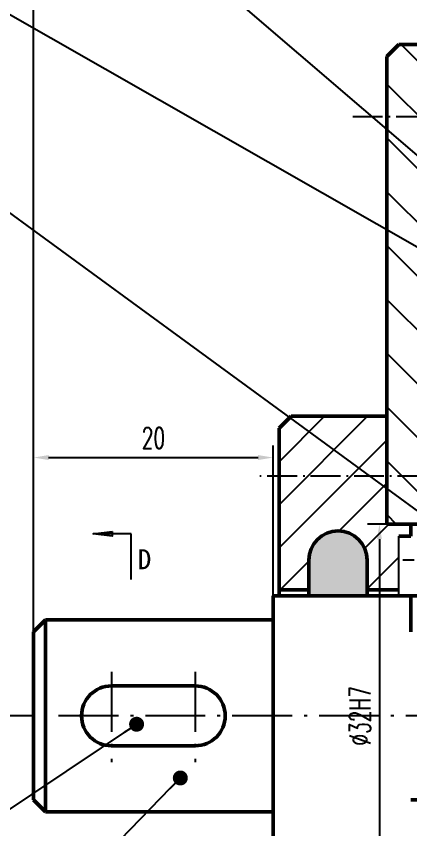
# Model space of a CAD drawing. Header units: millimetres. Extents: x -4145 to -2956, y -84 to 757.
# Drawn here: x -4042.3 to -3976.4, y 456.5 to 592.3 of the extents above; entities that cross this region are included whole.
import ezdxf

# ---------------------------------------------------------------- set-up
doc = ezdxf.new("R2010")
doc.units = ezdxf.units.MM
doc.header["$LTSCALE"] = 10
doc.linetypes.add('CENTER', pattern=[1.45, 1, -0.2, 0.05, -0.2])
doc.layers.add('1轮廓实线层', color=7, linetype='Continuous', lineweight=50)
for name, color, linetype in [('3中心线层', 7, 'CENTER'), ('5剖面线层', 7, 'Continuous'), ('6文字层', 7, 'Continuous'), ('7标注层', 7, 'Continuous')]:
    doc.layers.add(name, color=color, linetype=linetype)
doc.styles.add('5', font='gbeitc.shx', dxfattribs={"height": 5, "bigfont": 'gbcbig.shx'})
doc.styles.add('TH_GBDIM', font='romans.shx', dxfattribs={"width": 0.65, "bigfont": 'gbcbig.shx'})
doc.dimstyles.new('TH_GBDIM', dxfattribs={"dimtxt": 3.5, "dimasz": 2.5, "dimexe": 2, "dimexo": 0, "dimgap": 1.5, "dimtad": 1, "dimlfac": 0.5, "dimdsep": 46, "dimtxsty": 'TH_GBDIM', "dimcen": 2.5, "dimclrd": 130, "dimclre": 130, "dimclrt": 3, "dimazin": 2, "dimtfac": 0.714286, "dimtmove": 0, "dimatfit": 3, "dimfxl": 1, "dimtolj": 1, "dimtzin": 0, "dimlwd": -1, "dimlwe": -1, "dimarcsym": 0})

# ---------------------------------------------------------------- blocks, each defined once
blk = doc.blocks.new('*D7')
at = {"layer": '7标注层', "color": 130, "transparency": 16777216}
for p, q in [((-4039.36, 489.54), (-4039.36, 645.08)), ((-3703.35, 478.59), (-3703.35, 645.08)), ((-4036.86, 643.08), (-3705.85, 643.08))]:
    blk.add_line(p, q, dxfattribs=at)
for points in [[(-4036.86, 643.5), (-4036.86, 642.66), (-4039.36, 643.08)], [(-3705.85, 643.5), (-3705.85, 642.66), (-3703.35, 643.08)]]:
    blk.add_solid(points, dxfattribs=at)
at = {"layer": 'Defpoints', "color": 0, "transparency": 16777216}
for p in [(-3703.35, 643.08), (-4039.36, 489.54), (-3703.35, 478.59)]:
    blk.add_point(p, dxfattribs=at)
at = {"layer": '7标注层', "color": 3, "transparency": 16777216, "insert": (-3871.36, 646.33), "char_height": 3.5, "attachment_point": 5, "style": 'TH_GBDIM'}
blk.add_mtext('\\A1;168', dxfattribs=at)
blk = doc.blocks.new('*D34')
at = {"layer": '7标注层', "color": 130, "transparency": 16777216}
for p, q in [((-4039.36, 493.25), (-4039.36, 520.63)), ((-3999.36, 495.54), (-3999.36, 520.63)), ((-4036.86, 518.63), (-4001.86, 518.63))]:
    blk.add_line(p, q, dxfattribs=at)
for points in [[(-4036.86, 519.05), (-4036.86, 518.22), (-4039.36, 518.63)], [(-4001.86, 519.05), (-4001.86, 518.22), (-3999.36, 518.63)]]:
    blk.add_solid(points, dxfattribs=at)
at = {"layer": 'Defpoints', "color": 0, "transparency": 16777216}
for p in [(-3999.36, 518.63), (-3999.36, 495.54), (-4039.36, 493.25)]:
    blk.add_point(p, dxfattribs=at)
at = {"layer": '7标注层', "color": 3, "transparency": 16777216, "insert": (-4019.36, 521.88), "char_height": 3.5, "attachment_point": 5, "style": 'TH_GBDIM'}
blk.add_mtext('\\A1;20', dxfattribs=at)
blk = doc.blocks.new('_Dot')
at = {"color": 0, "linetype": 'ByBlock', "lineweight": -2}
blk.add_line((-0.5, 0), (-1, 0), dxfattribs=at)
at = {"color": 0, "linetype": 'ByBlock', "const_width": 0.5}
blk.add_lwpolyline([(-0.25, 0, 1), (0.25, 0, 1)], format="xyb", close=True, dxfattribs=at)
blk = doc.blocks.new('*D40')
at = {"layer": '7标注层', "color": 130, "transparency": 16777216}
for p, q in [((-3977.89, 507.54), (-3983.59, 507.54)), ((-3981.59, 505.04), (-3981.59, 446.04)), ((-3977.89, 443.54), (-3983.59, 443.54))]:
    blk.add_line(p, q, dxfattribs=at)
for points in [[(-3982.01, 505.04), (-3981.18, 505.04), (-3981.59, 507.54)], [(-3982.01, 446.04), (-3981.18, 446.04), (-3981.59, 443.54)]]:
    blk.add_solid(points, dxfattribs=at)
at = {"layer": 'Defpoints', "color": 0, "transparency": 16777216}
for p in [(-3977.89, 507.54), (-3981.59, 443.54), (-3977.89, 443.54)]:
    blk.add_point(p, dxfattribs=at)
at = {"layer": '7标注层', "color": 3, "transparency": 16777216, "insert": (-3984.84, 475.54), "char_height": 3.5, "attachment_point": 5, "rotation": 90, "style": 'TH_GBDIM'}
blk.add_mtext('\\A1;%%C32H7', dxfattribs=at)

msp = doc.modelspace()

# ---------------------------------------------------------------- hatches: boundary and pattern name
at = {"layer": '5剖面线层'}
h = msp.add_hatch(dxfattribs=at)
h.set_pattern_fill('ANSI31', color=256, scale=2, angle=90)
h.set_pattern_definition([(135, (-720.468, -1197.2057), (-4.490128, -4.490128), [])])
h.paths.add_polyline_path([(-3958.36, 587.532), (-3978.36, 587.532), (-3980.36, 585.532), (-3980.36, 576.032), (-3958.36, 576.032)])
h.paths.add_polyline_path([(-3954.36, 564.532), (-3958.36, 564.532), (-3958.36, 576.032), (-3980.36, 576.032), (-3980.36, 516.538), (-3962.36, 516.538), (-3962.36, 558.532), (-3954.36, 558.532)])
h.paths.add_polyline_path([(-3962.36, 516.538), (-3980.36, 516.538), (-3980.36, 507.538), (-3962.36, 507.538)])
h.paths.add_polyline_path([(-3962.36, 443.538), (-3980.36, 443.538), (-3980.36, 375.044), (-3958.36, 375.044), (-3958.36, 385.904), (-3954.36, 385.904), (-3954.36, 391.904), (-3962.36, 391.904)])
edge = h.paths.add_edge_path()
edge.add_line((-3958.36, 375.044), (-3978.36, 375.044))
edge.add_spline(control_points=[(-3978.36, 375.044), (-3978.36, 371.26), (-3978.36, 367.051), (-3978.36, 363.524)], knot_values=[0.3982516, 0.3982516, 0.3982516, 0.3982516, 0.6631195, 0.6631195, 0.6631195, 0.6631195], degree=3, periodic=0)
edge.add_line((-3978.36, 363.524), (-3958.36, 363.524))
edge.add_line((-3958.36, 363.524), (-3958.36, 375.044))
edge = h.paths.add_edge_path()
edge.add_spline(control_points=[(-3978.36, 363.524), (-3978.36, 367.051), (-3978.36, 371.26), (-3978.36, 375.044)], knot_values=[0.3982516, 0.3982516, 0.3982516, 0.3982516, 0.6631195, 0.6631195, 0.6631195, 0.6631195], degree=3, periodic=0)
edge.add_line((-3978.36, 375.044), (-3980.36, 375.044))
edge.add_line((-3980.36, 375.044), (-3980.36, 365.524))
edge.add_line((-3980.36, 365.524), (-3978.36, 363.524))
h = msp.add_hatch(dxfattribs=at)
h.set_pattern_fill('ANSI31', color=256, scale=1.6)
h.set_pattern_definition([(45, (-720.468, -1197.2057), (-3.5921024, 3.5921024), [])])
h.paths.add_polyline_path([(-3980.36, 525.538), (-3996.36, 525.538), (-3998.36, 523.538), (-3998.36, 516.538), (-3980.36, 516.538)])
edge = h.paths.add_edge_path()
edge.add_line((-3980.36, 516.538), (-3998.36, 516.538))
edge.add_line((-3998.36, 516.538), (-3998.36, 496.538))
edge.add_line((-3998.36, 496.538), (-3993.36, 496.538))
edge.add_line((-3993.36, 496.538), (-3993.36, 501.539))
edge.add_arc((-3988.502, 501.539), 4.858, 0, 180, ccw=False)
edge.add_line((-3983.644, 501.539), (-3983.644, 496.538))
edge.add_line((-3983.644, 496.538), (-3978.36, 496.538))
edge.add_spline(control_points=[(-3978.36, 496.538), (-3978.36, 498.688), (-3978.36, 503.705), (-3978.36, 505.538)], knot_values=[0.1950985, 0.1950985, 0.1950985, 0.1950985, 0.8732391, 0.8732391, 0.8732391, 0.8732391], degree=3, periodic=0)
edge.add_line((-3978.36, 505.538), (-3976.36, 505.538))
edge.add_line((-3976.36, 505.538), (-3976.36, 507.538))
edge.add_line((-3976.36, 507.538), (-3980.36, 507.538))
edge.add_line((-3980.36, 507.538), (-3980.36, 516.538))
edge = h.paths.add_edge_path()
edge.add_line((-3976.36, 445.538), (-3978.36, 445.538))
edge.add_spline(control_points=[(-3978.36, 445.538), (-3978.36, 447.371), (-3978.36, 452.388), (-3978.36, 454.538)], knot_values=[0.1950985, 0.1950985, 0.1950985, 0.1950985, 0.8732391, 0.8732391, 0.8732391, 0.8732391], degree=3, periodic=0)
edge.add_line((-3978.36, 454.538), (-3983.644, 454.538))
edge.add_line((-3983.644, 454.538), (-3983.644, 449.537))
edge.add_arc((-3988.502, 449.537), 4.858, 180, 360, ccw=False)
edge.add_line((-3993.36, 449.537), (-3993.36, 454.538))
edge.add_line((-3993.36, 454.538), (-3998.36, 454.538))
edge.add_line((-3998.36, 454.538), (-3998.36, 427.538))
edge.add_line((-3998.36, 427.538), (-3996.36, 425.538))
edge.add_line((-3996.36, 425.538), (-3980.36, 425.538))
edge.add_line((-3980.36, 425.538), (-3980.36, 443.538))
edge.add_line((-3980.36, 443.538), (-3976.36, 443.538))
edge.add_line((-3976.36, 443.538), (-3976.36, 445.538))
h = msp.add_hatch(color=256, dxfattribs=at)
h.dxf.hatch_style = 1
h.paths.add_polyline_path([(-3993.36, 501.539), (-3993.36, 495.538), (-3983.644, 495.538), (-3983.644, 501.539, 1)])
at = {"layer": '6文字层', "lineweight": -2}
h = msp.add_hatch(color=256, dxfattribs=at)
h.dxf.hatch_style = 2
h.paths.add_polyline_path([(-4026.256, 506.3), (-4026.256, 505.499), (-4029.418, 505.88)])

# ---------------------------------------------------------------- linework, layer by layer
at = {"layer": '1轮廓实线层'}
for p, q in [((-3980.36, 585.532), (-3978.36, 587.532)), ((-3862.361, 587.532), (-3978.36, 587.532)), ((-3980.36, 507.538), (-3980.36, 585.532)), ((-3996.36, 525.538), (-3998.36, 523.538)), ((-3980.36, 525.538), (-3996.36, 525.538)), ((-3998.36, 495.538), (-3998.36, 523.538)), ((-3962.36, 507.538), (-3980.36, 507.538)), ((-3976.36, 507.538), (-3976.36, 505.538)), ((-3976.36, 505.538), (-3978.36, 505.538)), ((-3993.36, 501.539), (-3993.36, 495.538)), ((-3983.644, 501.539), (-3983.644, 495.538)), ((-3976.36, 495.538), (-3999.36, 495.538)), ((-3999.36, 495.538), (-3999.36, 455.538)), ((-3993.36, 496.538), (-3998.36, 496.538)), ((-3978.36, 496.538), (-3983.644, 496.538)), ((-3976.36, 495.538), (-3976.36, 489.538)), ((-3962.36, 495.538), (-3976.36, 495.538)), ((-4037.36, 491.538), (-4039.36, 489.538)), ((-3999.36, 491.538), (-4037.36, 491.538)), ((-4037.36, 491.538), (-4037.36, 459.538)), ((-4039.36, 489.538), (-4039.36, 461.538)), ((-4012.36, 480.538), (-4026.36, 480.538)), ((-4012.36, 470.538), (-4026.36, 470.538)), ((-4039.36, 461.538), (-4037.36, 459.538)), ((-3976.36, 461.538), (-3928.348, 461.523)), ((-4037.36, 459.538), (-3999.36, 459.538))]:
    msp.add_line(p, q, dxfattribs=at)
at = {"layer": '1轮廓实线层', "lineweight": -2}
msp.add_lwpolyline([(-4023.055, 498.26), (-4023.055, 505.88)], dxfattribs=at)
at = {"layer": '1轮廓实线层'}
for centre, radius, start, end in [((-3988.502, 501.539), 4.858, 359.99966, 179.99952), ((-4026.36, 475.538), 5, 90, 270), ((-4012.36, 475.538), 5, 270, 90)]:
    msp.add_arc(centre, radius, start, end, dxfattribs=at)
at = {"layer": '1轮廓实线层', "lineweight": -2}
msp.add_open_spline([(-3978.36, 495.538), (-3978.36, 495.538), (-3978.36, 503.178), (-3978.36, 505.538)], degree=3, dxfattribs=at)
at = {"layer": '3中心线层', "ltscale": 0.5}
for p, q in [((-3986.058, 575.532), (-3950.582, 575.532)), ((-3959.08, 515.538), (-4002.037, 515.538)), ((-3961.303, 501.538), (-3977.688, 501.538))]:
    msp.add_line(p, q, dxfattribs=at)
at = {"layer": '3中心线层'}
for p, q in [((-4026.36, 482.879), (-4026.36, 467.786)), ((-4012.36, 482.879), (-4012.36, 467.786)), ((-3894.679, 475.538), (-4046.117, 475.538))]:
    msp.add_line(p, q, dxfattribs=at)
at = {"layer": '6文字层', "lineweight": -2}
msp.add_lwpolyline([(-4026.256, 506.3), (-4026.256, 505.499), (-4029.418, 505.88)], close=True, dxfattribs=at)
msp.add_lwpolyline([(-4023.055, 505.88), (-4029.418, 505.88)], dxfattribs=at)

# ---------------------------------------------------------------- texts
at = {"layer": '6文字层', "lineweight": -2, "insert": (-4019.702, 503.33), "char_height": 3.33333, "attachment_point": 3, "style": '5'}
msp.add_mtext('{\\fSimSun|b0|i0|c134|p2;D}', dxfattribs=at)

# ---------------------------------------------------------------- dimensions: what is measured, and where the dimension line sits
at = {"layer": '7标注层'}
dim = msp.add_linear_dim(base=(-3703.352, 643.079), p1=(-4039.36, 489.538), p2=(-3703.352, 478.592), dimstyle='TH_GBDIM', override={"dimtmove": 0}, dxfattribs=at)
dim.commit()
dim.dimension.update_dxf_attribs({"geometry": '*D7', "text_midpoint": (-3871.356, 643.079), "dimtype": 160})
dim = msp.add_linear_dim(base=(-3999.36, 518.633), p1=(-4039.36, 493.247), p2=(-3999.36, 495.538), dimstyle='TH_GBDIM', override={"dimldrblk": 'Dot'}, dxfattribs=at)
dim.commit()
dim.dimension.update_dxf_attribs({"geometry": '*D34', "text_midpoint": (-4019.36, 521.883)})
dim = msp.add_linear_dim(base=(-3981.594, 443.538), p1=(-3977.894, 507.538), p2=(-3977.894, 443.538), angle=90, text='%%C<>H7', dimstyle='TH_GBDIM', override={"dimldrblk": 'Dot'}, dxfattribs=at)
dim.commit()
dim.dimension.update_dxf_attribs({"geometry": '*D40', "text_midpoint": (-3984.844, 475.538)})

# ---------------------------------------------------------------- leaders
at = {"layer": '6文字层'}
for points in [[(-3925.212, 535.362), (-4039.51, 672.806)], [(-3921.746, 540.423), (-4011.281, 672.806)], [(-3915.113, 534.638), (-3984.528, 672.806)], [(-3922.691, 523.954), (-4065.484, 646.413)], [(-3934.374, 530.452), (-4065.484, 605.041)], [(-3928.688, 475.692), (-4065.484, 575.647)], [(-4022.159, 474.135), (-4065.484, 445.279)], [(-4014.858, 465.171), (-4065.484, 413.28)]]:
    msp.add_leader(points, dimstyle='TH_GBDIM', override={"dimgap": 1.5, "dimtad": 0, "dimldrblk": 'Dot'}, dxfattribs=at)

doc.saveas('drawing.dxf')
